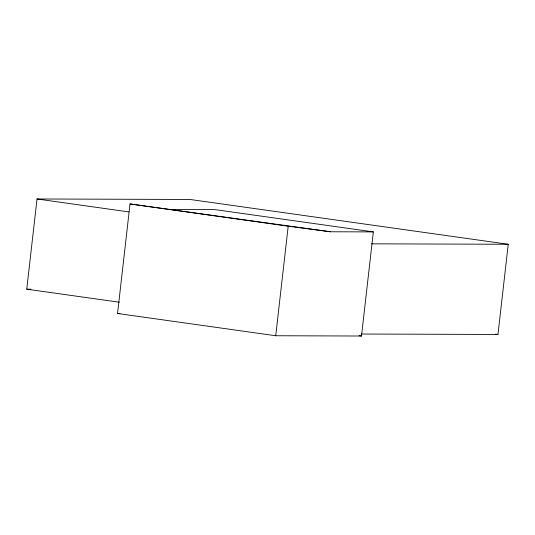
<?xml version="1.0" encoding="UTF-8"?>
<svg xmlns="http://www.w3.org/2000/svg" width="535" height="535" viewBox="0 0 535 535"><rect width="100%" height="100%" fill="white"/><g stroke="black" fill="none" stroke-linecap="round" stroke-linejoin="round"><path stroke-width="0.8" d="M119.379 302.221L26.75 289.181L37.029 198.98L189.999 199.468L508.25 244.268L497.971 334.462L361.232 334.027M117.539 313.483L130.018 203.942L330.469 231.769L373.35 231.902L361.486 336.02L275.719 335.746L117.539 313.483L120.027 313.49M275.719 335.746L288.198 226.211L130.018 203.942M172.29 209.499L215.17 209.64L373.35 231.902M371.511 243.833L508.25 244.268M26.75 289.181L30.93 289.194M288.198 226.211L330.469 231.769M37.029 198.98L128.828 211.907M495.49 334.114L497.971 334.462M359.085 335.679L361.486 336.02"/></g></svg>
